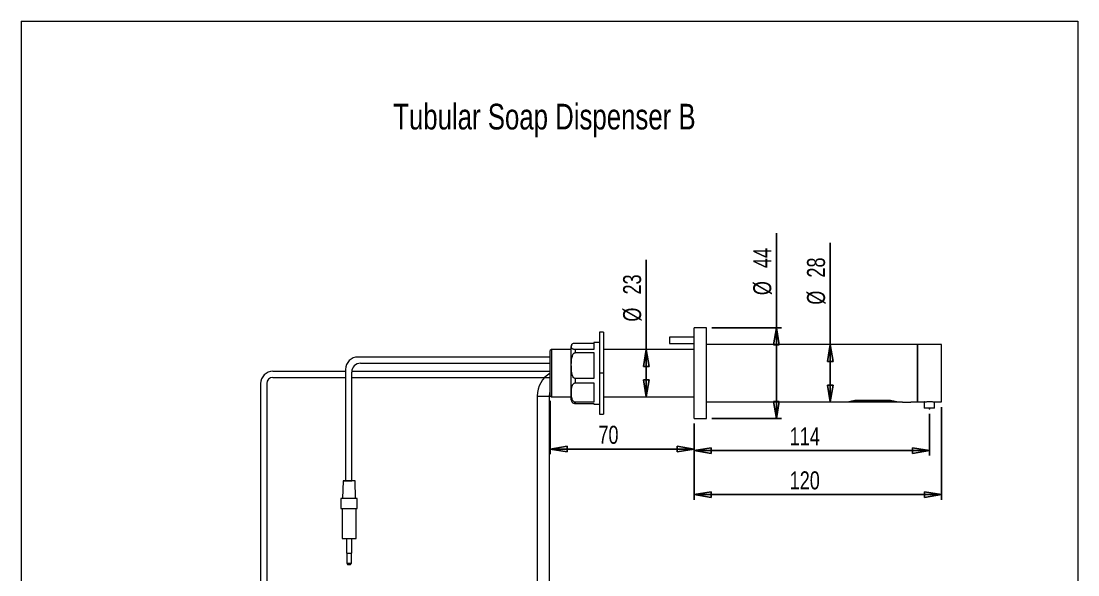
# Model space of a CAD drawing. Header units: millimetres. Extents: x 0.5 to 34.7, y 0.4 to 49.1.
# Drawn here: x 0.49 to 34.73, y 31.14 to 49.09 of the extents above; entities that cross this region are included whole.
import ezdxf

# ---------------------------------------------------------------- set-up
doc = ezdxf.new("R2010")
doc.units = ezdxf.units.MM
doc.header["$LTSCALE"] = 0.166667
doc.header["$PDSIZE"] = -1
doc.layers.add('DIM', color=176, linetype='Continuous')
doc.layers.add('LEVEL0', color=179, linetype='Continuous')
doc.styles.add('SLDTEXTSTYLE0', font='TXT', dxfattribs={"width": 0.75})
doc.dimstyles.new('SLDDIMSTYLE0', dxfattribs={"dimtxt": 0.583333, "dimasz": 0.550333, "dimexe": 0, "dimexo": 0.0625, "dimgap": 0.145833, "dimtad": 1, "dimdec": 0, "dimlfac": 15, "dimrnd": 1e-09, "dimzin": 12, "dimdsep": 46, "dimtxsty": 'SLDTEXTSTYLE0', "dimblk1": 'CLOSED', "dimblk2": 'CLOSED', "dimsah": 1, "dimcen": 0.09, "dimadec": 0, "dimazin": 3, "dimtfac": 1, "dimtdec": 0, "dimtofl": 0, "dimtmove": 0, "dimatfit": 3, "dimldrblk": 'CLOSED', "dimfxl": 0, "dimfrac": 2, "dimtolj": 1, "dimtzin": 12, "dimarcsym": 0})

# ---------------------------------------------------------------- blocks, each defined once
blk = doc.blocks.new('_CLOSED')
at = {"color": 0, "linetype": 'ByBlock', "lineweight": -2}
for p, q in [((-1, 0.166667), (0, 0)), ((-1, 0.166667), (-1, -0.166667)), ((0, 0), (-1, -0.166667)), ((0, 0), (-1, 0))]:
    blk.add_line(p, q, dxfattribs=at)
blk = doc.blocks.new('_D')
at = {"layer": 'LEVEL0', "color": 7}
for p, q in [((29.923, 36.358), (29.923, 35.005)), ((22.303, 36.044), (22.303, 35.005)), ((29.923, 35.171), (22.303, 35.171))]:
    blk.add_line(p, q, dxfattribs=at)
at = {"layer": 'LEVEL0', "color": 7, "xscale": 0.5503333333333332, "yscale": 0.5503333333333332, "rotation": 180.0000000000004}
blk.add_blockref('_CLOSED', (22.303, 35.171), dxfattribs=at)
at = {"layer": 'LEVEL0', "color": 7, "xscale": 0.5503333333333332, "yscale": 0.5503333333333332}
blk.add_blockref('_CLOSED', (29.923, 35.171), dxfattribs=at)
at = {"layer": 'LEVEL0', "color": 7, "insert": (25.395, 35.923), "char_height": 0.5833, "attachment_point": 1, "style": 'SLDTEXTSTYLE0'}
blk.add_mtext('114', dxfattribs=at)
blk = doc.blocks.new('_D_1')
at = {"layer": 'LEVEL0', "color": 7}
for p, q in [((30.316, 36.577), (30.316, 33.576)), ((22.303, 36.044), (22.303, 33.576)), ((30.316, 33.743), (22.303, 33.743))]:
    blk.add_line(p, q, dxfattribs=at)
at = {"layer": 'LEVEL0', "color": 7, "xscale": 0.5503333333333332, "yscale": 0.5503333333333332, "rotation": 180.0000000000004}
blk.add_blockref('_CLOSED', (22.303, 33.743), dxfattribs=at)
at = {"layer": 'LEVEL0', "color": 7, "xscale": 0.5503333333333332, "yscale": 0.5503333333333332}
blk.add_blockref('_CLOSED', (30.316, 33.743), dxfattribs=at)
at = {"layer": 'LEVEL0', "color": 7, "insert": (25.395, 34.495), "char_height": 0.5833, "attachment_point": 1, "style": 'SLDTEXTSTYLE0'}
blk.add_mtext('120', dxfattribs=at)
blk = doc.blocks.new('_D_2')
at = {"layer": 'LEVEL0', "color": 7}
for p, q in [((26.708, 38.611), (26.708, 41.904)), ((26.708, 36.744), (26.708, 38.611))]:
    blk.add_line(p, q, dxfattribs=at)
at = {"layer": 'LEVEL0', "color": 7, "xscale": 0.5503333333333332, "yscale": 0.5503333333333332}
for p, rotation in [((26.708, 38.611), 90.0000000000004), ((26.708, 36.744), 270.0000000000004)]:
    blk.add_blockref('_CLOSED', p, dxfattribs=dict(at, rotation=rotation))
at = {"layer": 'LEVEL0', "color": 7, "char_height": 0.5833, "attachment_point": 1, "rotation": 90, "style": 'SLDTEXTSTYLE0'}
for s, insert in [('28', (25.956, 40.777)), ('%%c', (25.956, 39.898))]:
    blk.add_mtext(s, dxfattribs=dict(at, insert=insert))
blk = doc.blocks.new('_D_3')
at = {"layer": 'LEVEL0', "color": 7}
for p, q in [((24.966, 39.144), (24.966, 42.213)), ((22.87, 39.144), (25.133, 39.144)), ((24.966, 39.144), (24.966, 36.211)), ((22.87, 36.211), (25.133, 36.211))]:
    blk.add_line(p, q, dxfattribs=at)
at = {"layer": 'LEVEL0', "color": 7, "xscale": 0.5503333333333332, "yscale": 0.5503333333333332}
for p, rotation in [((24.966, 39.144), 90.0000000000004), ((24.966, 36.211), 270.0000000000004)]:
    blk.add_blockref('_CLOSED', p, dxfattribs=dict(at, rotation=rotation))
at = {"layer": 'LEVEL0', "color": 7, "char_height": 0.5833, "attachment_point": 1, "rotation": 90, "style": 'SLDTEXTSTYLE0'}
for s, insert in [('44', (24.214, 41.087)), ('%%c', (24.214, 40.207))]:
    blk.add_mtext(s, dxfattribs=dict(at, insert=insert))
blk = doc.blocks.new('_D_4')
at = {"layer": 'LEVEL0', "color": 7}
for q in [(20.747, 41.355), (20.747, 36.911)]:
    blk.add_line((20.747, 38.444), q, dxfattribs=at)
at = {"layer": 'LEVEL0', "color": 7, "xscale": 0.5503333333333332, "yscale": 0.5503333333333332}
for p, rotation in [((20.747, 38.444), 90.00000000000041), ((20.747, 36.911), 270.0000000000004)]:
    blk.add_blockref('_CLOSED', p, dxfattribs=dict(at, rotation=rotation))
at = {"layer": 'LEVEL0', "color": 7, "char_height": 0.5833, "attachment_point": 1, "rotation": 90, "style": 'SLDTEXTSTYLE0'}
for s, insert in [('23', (19.995, 40.229)), ('%%c', (19.995, 39.349))]:
    blk.add_mtext(s, dxfattribs=dict(at, insert=insert))
blk = doc.blocks.new('_D_5')
at = {"layer": 'LEVEL0', "color": 7}
for p, q in [((17.636, 36.777), (17.636, 35.053)), ((22.303, 36.044), (22.303, 35.053)), ((17.636, 35.22), (22.303, 35.22))]:
    blk.add_line(p, q, dxfattribs=at)
at = {"layer": 'LEVEL0', "color": 7, "xscale": 0.5503333333333332, "yscale": 0.5503333333333332, "rotation": 180.0000000000004}
blk.add_blockref('_CLOSED', (17.636, 35.22), dxfattribs=at)
at = {"layer": 'LEVEL0', "color": 7, "xscale": 0.5503333333333332, "yscale": 0.5503333333333332}
blk.add_blockref('_CLOSED', (22.303, 35.22), dxfattribs=at)
at = {"layer": 'LEVEL0', "color": 7, "insert": (19.196, 35.972), "char_height": 0.5833, "attachment_point": 1, "style": 'SLDTEXTSTYLE0'}
blk.add_mtext('70', dxfattribs=at)

msp = doc.modelspace()

# ---------------------------------------------------------------- linework, layer by layer
at = {"color": 7, "linetype": 'Continuous', "lineweight": 15}
for p, q in [((22.703, 39.144), (22.303, 39.144)), ((22.303, 36.211), (22.303, 39.144)), ((22.703, 36.211), (22.703, 39.144)), ((19.364, 39.011), (19.23, 39.011)), ((19.23, 39.011), (19.23, 37.677)), ((19.364, 39.011), (19.364, 37.677)), ((22.303, 38.841), (21.503, 38.841)), ((21.503, 38.841), (21.503, 38.641)), ((17.67, 38.444), (17.636, 38.411)), ((17.636, 36.944), (17.636, 38.411)), ((18.293, 38.444), (17.67, 38.444)), ((17.67, 38.444), (17.67, 36.911)), ((18.317, 37.914), (18.317, 38.54)), ((18.45, 38.656), (19.05, 38.656)), ((19.05, 38.444), (18.45, 38.444)), ((19.23, 38.677), (19.05, 38.677)), ((19.05, 38.677), (19.05, 38.444)), ((22.303, 38.444), (19.364, 38.444)), ((21.503, 38.641), (22.303, 38.641)), ((29.536, 38.611), (22.703, 38.611)), ((30.316, 38.611), (29.536, 38.611)), ((29.536, 37.677), (29.536, 38.611)), ((29.536, 38.611), (29.536, 36.744)), ((30.316, 37.677), (30.316, 38.611)), ((18.45, 38.343), (19.05, 38.343)), ((19.05, 38.343), (19.05, 37.504)), ((19.23, 37.677), (19.23, 36.344)), ((19.364, 37.677), (19.364, 36.344)), ((29.536, 36.744), (29.536, 37.677)), ((30.316, 36.744), (30.316, 37.677)), ((19.05, 37.504), (18.45, 37.504)), ((18.45, 37.364), (19.05, 37.364)), ((19.05, 37.364), (19.05, 36.738)), ((17.213, 36.938), (17.213, 27.602)), ((17.613, 27.602), (17.613, 36.938)), ((17.636, 36.944), (17.67, 36.911)), ((17.67, 36.911), (18.317, 36.911)), ((19.05, 36.738), (18.45, 36.738)), ((18.45, 36.698), (19.05, 36.698)), ((19.05, 36.698), (19.05, 36.677)), ((19.05, 36.677), (19.23, 36.677)), ((19.364, 36.911), (22.303, 36.911)), ((22.703, 36.744), (22.97, 36.744)), ((22.97, 36.744), (23.232, 36.744)), ((23.232, 36.744), (23.236, 36.744)), ((23.236, 36.744), (27.293, 36.744)), ((27.316, 36.747), (28.864, 36.747)), ((27.623, 36.806), (28.556, 36.806)), ((27.623, 36.78), (27.623, 36.793)), ((28.886, 36.744), (29.056, 36.744)), ((29.056, 36.744), (29.056, 36.737)), ((29.056, 36.737), (29.323, 36.737)), ((29.323, 36.737), (29.323, 36.744)), ((29.323, 36.744), (29.536, 36.744)), ((29.536, 36.744), (29.756, 36.744)), ((29.756, 36.744), (29.756, 36.544)), ((30.09, 36.544), (30.09, 36.744)), ((30.09, 36.744), (30.316, 36.744)), ((19.23, 36.344), (19.364, 36.344)), ((30.09, 36.544), (29.756, 36.544)), ((22.303, 36.211), (22.703, 36.211))]:
    msp.add_line(p, q, dxfattribs=at)
at = {"color": 8, "linetype": 'Continuous', "lineweight": 0}
for p, q in [((18.45, 38.343), (18.45, 38.444)), ((19.364, 37.677), (19.23, 37.677)), ((18.45, 37.364), (18.45, 37.504)), ((17.213, 36.938), (17.613, 36.938)), ((18.45, 36.698), (18.45, 36.738)), ((27.623, 36.793), (27.623, 36.806)), ((27.623, 36.793), (28.556, 36.793)), ((28.556, 36.78), (27.623, 36.78)), ((28.556, 36.793), (28.556, 36.806)), ((28.556, 36.793), (28.556, 36.78))]:
    msp.add_line(p, q, dxfattribs=at)
at = {"color": 7, "linetype": 'Continuous', "lineweight": 15, "flags": 128}
msp.add_lwpolyline([(17.613, 36.938), (17.622, 37.029), (17.636, 37.085)], dxfattribs=at)
at = {"color": 7, "linetype": 'Continuous', "lineweight": 15}
for centre, radius, start, end in [((18.45, 38.544), 0.133, 158.2941, 180.0007), ((18.079, 36.938), 0.867, 120.7428, 180), ((18.45, 36.811), 0.133, 180.0014, 207.6306)]:
    msp.add_arc(centre, radius, start, end, dxfattribs=at)
for points, knots in [([(18.317, 38.441), (18.315, 38.441), (18.308, 38.442), (18.3, 38.443), (18.294, 38.444), (18.293, 38.444)], [0, 0, 0, 0, 0.270003, 0.876021, 1, 1, 1, 1]), ([(18.45, 38.444), (18.444, 38.444), (18.43, 38.444), (18.409, 38.447), (18.384, 38.453), (18.356, 38.466), (18.333, 38.488), (18.32, 38.525), (18.32, 38.563), (18.327, 38.603), (18.346, 38.626), (18.372, 38.642), (18.396, 38.651), (18.422, 38.655), (18.439, 38.656), (18.449, 38.656), (18.45, 38.656)], [0, 0, 0, 0, 0.053948, 0.102355, 0.169921, 0.255516, 0.34069, 0.409743, 0.556033, 0.63238, 0.724306, 0.777295, 0.8706, 0.923421, 0.98569, 1, 1, 1, 1]), ([(18.45, 37.504), (18.443, 37.505), (18.429, 37.507), (18.407, 37.519), (18.379, 37.548), (18.35, 37.608), (18.331, 37.691), (18.322, 37.83), (18.312, 38.01), (18.33, 38.176), (18.367, 38.279), (18.391, 38.316), (18.421, 38.337), (18.438, 38.342), (18.449, 38.343), (18.45, 38.343)], [0, 0, 0, 0, 0.022322, 0.044366, 0.081835, 0.149306, 0.252128, 0.355315, 0.593875, 0.83019, 0.880084, 0.941826, 0.967743, 0.994154, 1, 1, 1, 1]), ([(18.317, 36.815), (18.317, 36.815), (18.317, 36.805), (18.317, 36.871), (18.317, 36.902), (18.317, 37.004), (18.317, 37.117), (18.317, 37.262), (18.317, 37.422), (18.317, 37.59), (18.317, 37.755), (18.317, 37.863), (18.317, 37.914)], [0, 0, 0, 0, 0.0002059, 0.0267824, 0.0786569, 0.1593273, 0.2682437, 0.4011227, 0.5502687, 0.705978, 0.858537, 1, 1, 1, 1]), ([(18.45, 36.738), (18.443, 36.738), (18.43, 36.739), (18.407, 36.748), (18.38, 36.769), (18.351, 36.813), (18.332, 36.877), (18.32, 36.98), (18.32, 37.087), (18.327, 37.198), (18.343, 37.266), (18.368, 37.317), (18.393, 37.344), (18.421, 37.359), (18.439, 37.363), (18.449, 37.364), (18.45, 37.364)], [0, 0, 0, 0, 0.028108, 0.054713, 0.096733, 0.165862, 0.26426, 0.36317, 0.585738, 0.699314, 0.813964, 0.863576, 0.929358, 0.959714, 0.992595, 1, 1, 1, 1]), ([(18.333, 36.749), (18.338, 36.741), (18.347, 36.727), (18.372, 36.712), (18.396, 36.704), (18.422, 36.699), (18.439, 36.698), (18.449, 36.698), (18.45, 36.698)], [0, 0, 0, 0, 0.213622, 0.364766, 0.630904, 0.78157, 0.959183, 1, 1, 1, 1]), ([(27.293, 36.745), (27.295, 36.746), (27.311, 36.751), (27.349, 36.764), (27.419, 36.783), (27.514, 36.801), (27.585, 36.804), (27.623, 36.806)], [0, 0, 0, 0, 0.018549, 0.144968, 0.364054, 0.662109, 1, 1, 1, 1]), ([(27.623, 36.78), (27.61, 36.78), (27.563, 36.78), (27.492, 36.776), (27.399, 36.763), (27.368, 36.759), (27.305, 36.746), (27.315, 36.748), (27.316, 36.748)], [0, 0, 0, 0, 0.125004, 0.4461257, 0.7166189, 0.9044998, 0.9933144, 1, 1, 1, 1]), ([(27.402, 36.778), (27.427, 36.781), (27.487, 36.789), (27.561, 36.793), (27.609, 36.793), (27.623, 36.793)], [0, 0, 0, 0, 0.341345, 0.815421, 1, 1, 1, 1]), ([(28.556, 36.806), (28.592, 36.804), (28.659, 36.802), (28.752, 36.785), (28.824, 36.766), (28.866, 36.752), (28.884, 36.746), (28.886, 36.745)], [0, 0, 0, 0, 0.3161478, 0.6000047, 0.8332296, 0.9791236, 1, 1, 1, 1]), ([(28.556, 36.793), (28.592, 36.793), (28.659, 36.791), (28.73, 36.785), (28.766, 36.779), (28.77, 36.779)], [0, 0, 0, 0, 0.494206, 0.934385, 1, 1, 1, 1]), ([(29.759, 36.744), (29.758, 36.744), (29.752, 36.743), (29.787, 36.749), (29.804, 36.751), (29.854, 36.757), (29.903, 36.759), (29.958, 36.759), (30.005, 36.756), (30.052, 36.75), (30.065, 36.748), (30.093, 36.743), (30.09, 36.744), (30.089, 36.744)], [0, 0, 0, 0, 0.003262, 0.048391, 0.143306, 0.279078, 0.439822, 0.605082, 0.757672, 0.883615, 0.968023, 0.9989, 1, 1, 1, 1])]:
    msp.add_open_spline(points, degree=3, knots=knots, dxfattribs=at)
at = {"color": 8, "linetype": 'Continuous', "lineweight": 0}
msp.add_open_spline([(28.864, 36.748), (28.862, 36.748), (28.847, 36.751), (28.809, 36.759), (28.742, 36.769), (28.654, 36.778), (28.59, 36.78), (28.556, 36.78)], degree=3, knots=[0, 0, 0, 0, 0.014774, 0.149832, 0.378634, 0.671418, 1, 1, 1, 1], dxfattribs=at)
at = {"layer": 'DIM', "color": 7, "lineweight": 15}
for p, q in [((10.919, 34.191), (10.904, 33.616)), ((11.309, 34.191), (10.919, 34.191)), ((11.324, 33.616), (11.309, 34.191)), ((11.376, 33.616), (10.851, 33.616)), ((10.851, 33.616), (10.851, 33.291)), ((11.376, 33.291), (11.376, 33.616)), ((10.851, 33.291), (11.376, 33.291)), ((10.886, 33.291), (10.886, 32.316)), ((11.341, 32.316), (11.341, 33.291)), ((10.886, 32.316), (11.341, 32.316)), ((11.028, 32.316), (11.028, 31.841)), ((11.2, 31.841), (11.2, 32.316)), ((11.028, 31.841), (11.2, 31.841)), ((11.039, 31.841), (11.039, 31.523)), ((11.039, 31.523), (11.189, 31.523)), ((11.039, 31.523), (11.066, 31.473)), ((11.161, 31.473), (11.189, 31.523)), ((11.189, 31.523), (11.189, 31.841)), ((11.066, 31.473), (11.161, 31.473))]:
    msp.add_line(p, q, dxfattribs=at)
at = {"layer": 'LEVEL0', "color": 7, "lineweight": 0}
for p, q in [((0.486, 49.09), (34.735, 49.09)), ((0.486, 49.09), (0.486, 0.432)), ((34.735, 49.09), (34.735, 0.432)), ((10.919, 34.191), (11.201, 34.191)), ((11.039, 31.523), (11.175, 31.523))]:
    msp.add_line(p, q, dxfattribs=at)
at = {"layer": 'LEVEL0', "color": 7, "lineweight": 15}
for p, q in [((17.636, 38.202), (11.401, 38.202)), ((8.646, 37.74), (11.001, 37.74)), ((11.001, 37.802), (11.001, 34.191)), ((11.201, 37.74), (17.636, 37.74)), ((11.201, 34.191), (11.201, 37.716)), ((11.487, 38.002), (17.636, 38.002)), ((8.246, 37.34), (8.246, 24.119)), ((8.446, 37.34), (8.446, 24.119)), ((8.646, 37.54), (11.001, 37.54)), ((11.201, 37.54), (17.636, 37.54))]:
    msp.add_line(p, q, dxfattribs=at)
for centre, radius in [((11.401, 37.802), 0.4), ((8.646, 37.34), 0.4), ((11.487, 37.716), 0.286), ((8.646, 37.34), 0.2)]:
    msp.add_arc(centre, radius, 90, 180, dxfattribs=at)
at = {"layer": 'LEVEL0', "color": 216, "lineweight": 0}
msp.add_point((29.923, 36.525), dxfattribs=at)

# ---------------------------------------------------------------- texts
at = {"layer": 'LEVEL0', "color": 7, "insert": (17.445, 46.411), "char_height": 0.83333, "attachment_point": 2, "style": 'SLDTEXTSTYLE0'}
msp.add_mtext('Tubular Soap Dispenser B', dxfattribs=at)

# ---------------------------------------------------------------- dimensions: what is measured, and where the dimension line sits
at = {"layer": 'LEVEL0', "color": 7}
for base, p1, p2, picture, middle in [((24.966, 36.211), (22.703, 39.144), (22.703, 36.211), '_D_3', (24.966, 41.078)), ((26.708, 38.611), (27.29, 36.744), (29.536, 38.611), '_D_2', (26.708, 40.769)), ((20.747, 36.911), (22.636, 38.444), (22.34, 36.911), '_D_4', (20.747, 40.22))]:
    dim = msp.add_linear_dim(base=base, p1=p1, p2=p2, angle=90, text='%%c<>', dimstyle='SLDDIMSTYLE0', dxfattribs=at)
    dim.commit()
    dim.dimension.update_dxf_attribs({"geometry": picture, "text_midpoint": middle, "dimtype": 160})
for base, p1, picture, middle in [((22.303, 35.22), (17.636, 36.944), '_D_5', (19.864, 35.22)), ((22.303, 33.743), (30.316, 36.744), '_D_1', (26.041, 33.743)), ((22.303, 35.171), (29.923, 36.525), '_D', (26.041, 35.171))]:
    dim = msp.add_linear_dim(base=base, p1=p1, p2=(22.303, 36.211), dimstyle='SLDDIMSTYLE0', dxfattribs=at)
    dim.commit()
    dim.dimension.update_dxf_attribs({"geometry": picture, "text_midpoint": middle, "dimtype": 160})

doc.saveas('drawing.dxf')
